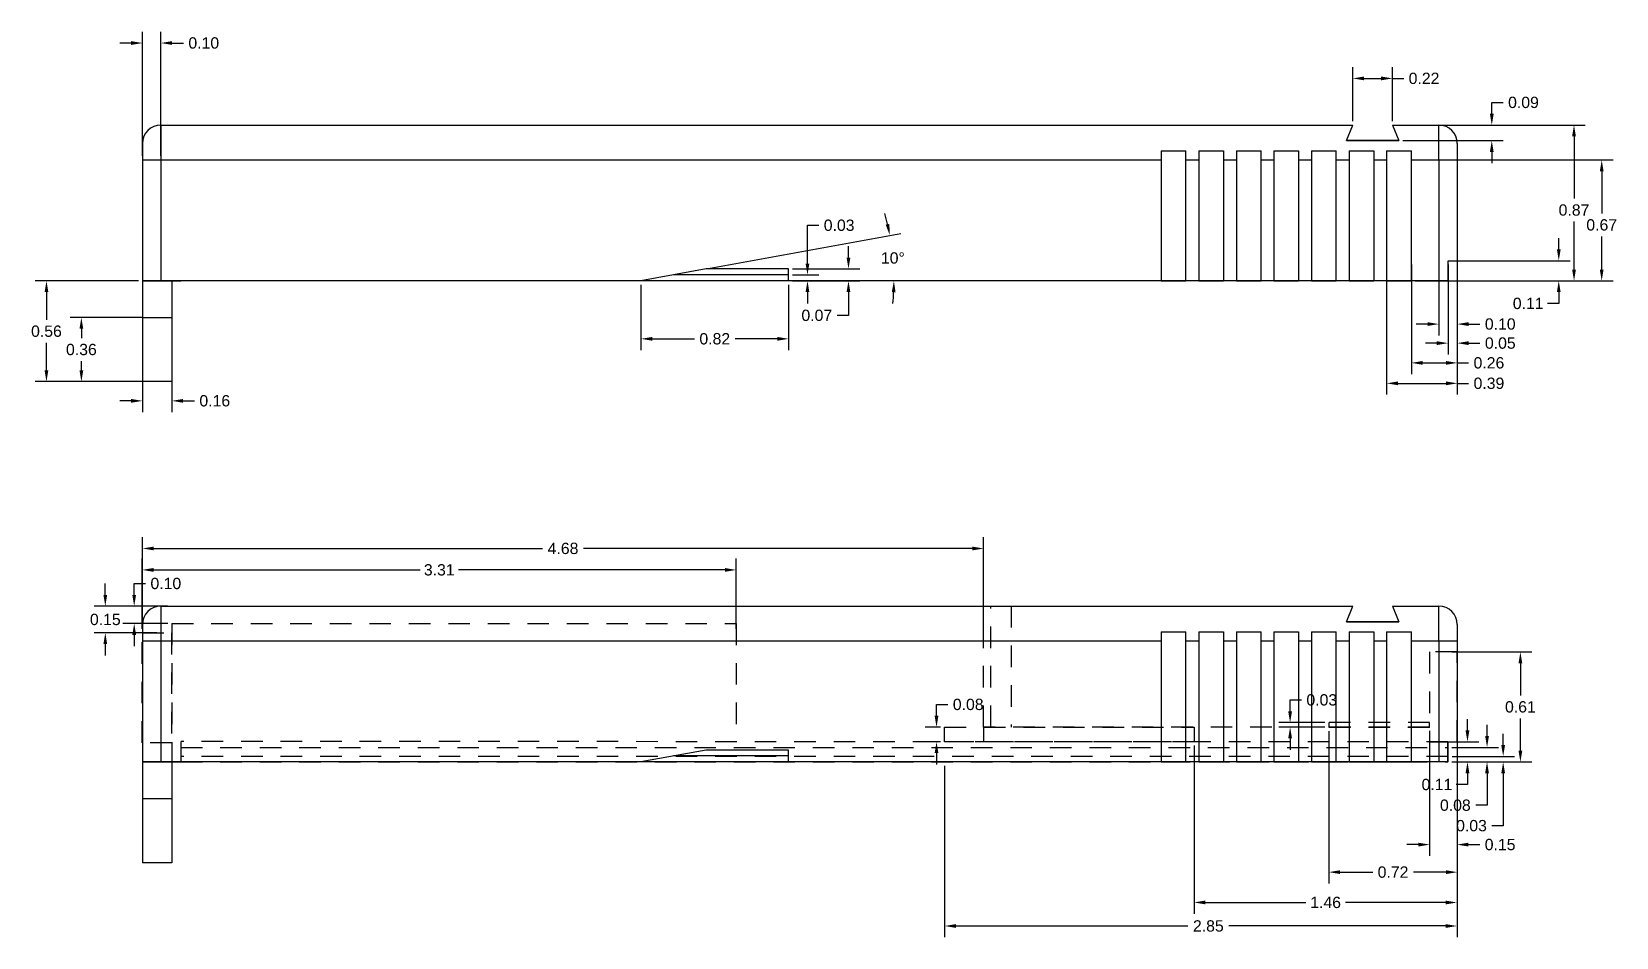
# Model space of a CAD drawing. Header units: inches. Extents: x 6.1 to 73.5, y 2.5 to 22.
# Drawn here: x 11.24 to 20.06, y 12.4 to 17.44 of the extents above; entities that cross this region are included whole.
import ezdxf

# ---------------------------------------------------------------- set-up
doc = ezdxf.new("R2010")
doc.units = ezdxf.units.IN
doc.header["$MEASUREMENT"] = 0
doc.linetypes.add('ACAD_ISO02W100', pattern=[15, 12, -3])
doc.layers.add('AlteFeteNevizibile', color=211, linetype='ACAD_ISO02W100')
doc.layers.add('InteriorComponenta', color=110, linetype='ACAD_ISO02W100')
doc.layers.add('Dimensiuni', color=4, linetype='Continuous', transparency=0.6)
doc.layers.add('ExteriorComponenta', color=1, linetype='Continuous', lineweight=25)
doc.styles.get("Standard").update_dxf_attribs({"font": 'arial.ttf'})
doc.dimstyles.get("Standard").update_dxf_attribs({"dimscale": 0.35, "dimtxt": 0.18, "dimasz": 0.18, "dimexe": 0.18, "dimexo": 0.0625, "dimgap": 0.09, "dimtad": 0, "dimtih": 1, "dimtoh": 1, "dimzin": 0, "dimdsep": 46, "dimtxsty": 'Standard', "dimcen": 0.09, "dimadec": 0, "dimazin": 0, "dimtfac": 1, "dimtofl": 0, "dimtmove": 0, "dimatfit": 3, "dimfxl": 1, "dimtolj": 1, "dimtzin": 0, "dimarcsym": 0})

# ---------------------------------------------------------------- blocks, each defined once
blk = doc.blocks.new('*D2')
at = {"layer": 'Dimensiuni', "color": 0, "lineweight": -2, "transparency": 16777216}
for p, q in [((19.0951, 16.9177), (19.8883, 16.9177)), ((19.8253, 16.8547), (19.8253, 16.5081)), ((19.8253, 16.1134), (19.8253, 16.3808)), ((19.0951, 16.0504), (19.8883, 16.0504))]:
    blk.add_line(p, q, dxfattribs=at)
at = {"layer": 'Dimensiuni', "color": 0, "transparency": 16777216}
for points in [[(19.8148, 16.8547), (19.8358, 16.8547), (19.8253, 16.9177)], [(19.8148, 16.1134), (19.8358, 16.1134), (19.8253, 16.0504)]]:
    blk.add_solid(points, dxfattribs=at)
at = {"layer": 'Dimensiuni', "color": 0, "transparency": 16777216, "insert": (19.8253, 16.4445), "char_height": 0.063, "attachment_point": 5}
blk.add_mtext('\\A1;0.87', dxfattribs=at)
blk = doc.blocks.new('*D3')
at = {"layer": 'Dimensiuni', "color": 0, "lineweight": -2, "transparency": 16777216}
for p, q in [((19.7404, 16.2256), (19.7404, 16.2886)), ((19.1461, 16.1626), (19.8034, 16.1626)), ((19.1242, 16.0504), (19.8034, 16.0504)), ((19.7404, 15.9874), (19.7404, 15.9244)), ((19.7404, 15.9244), (19.6774, 15.9244))]:
    blk.add_line(p, q, dxfattribs=at)
at = {"layer": 'Dimensiuni', "color": 0, "transparency": 16777216}
for points in [[(19.7299, 16.2256), (19.7509, 16.2256), (19.7404, 16.1626)], [(19.7299, 15.9874), (19.7509, 15.9874), (19.7404, 16.0504)]]:
    blk.add_solid(points, dxfattribs=at)
at = {"layer": 'Dimensiuni', "color": 0, "transparency": 16777216, "insert": (19.5701, 15.9244), "char_height": 0.063, "attachment_point": 5}
blk.add_mtext('\\A1;0.11', dxfattribs=at)
blk = doc.blocks.new('*D4')
at = {"layer": 'Dimensiuni', "color": 0, "lineweight": -2, "transparency": 16777216}
for p, q in [((18.5937, 16.9396), (18.5937, 17.2405)), ((18.8142, 16.9396), (18.8142, 17.2405)), ((18.6567, 17.1775), (18.7512, 17.1775)), ((18.8142, 17.1775), (18.8772, 17.1775))]:
    blk.add_line(p, q, dxfattribs=at)
at = {"layer": 'Dimensiuni', "color": 0, "transparency": 16777216}
for points in [[(18.6567, 17.188), (18.6567, 17.167), (18.5937, 17.1775)], [(18.7512, 17.188), (18.7512, 17.167), (18.8142, 17.1775)]]:
    blk.add_solid(points, dxfattribs=at)
at = {"layer": 'Dimensiuni', "color": 0, "transparency": 16777216, "insert": (18.9902, 17.1775), "char_height": 0.063, "attachment_point": 5}
blk.add_mtext('\\A1;0.22', dxfattribs=at)
blk = doc.blocks.new('*D5')
at = {"layer": 'Dimensiuni', "color": 0, "lineweight": -2, "transparency": 16777216}
for p, q in [((11.8319, 16.0504), (11.2561, 16.0504)), ((11.3191, 15.9874), (11.3191, 15.8334)), ((11.3191, 15.5521), (11.3191, 15.7061)), ((11.8319, 15.4891), (11.2561, 15.4891))]:
    blk.add_line(p, q, dxfattribs=at)
at = {"layer": 'Dimensiuni', "color": 0, "transparency": 16777216}
for points in [[(11.3086, 15.9874), (11.3296, 15.9874), (11.3191, 16.0504)], [(11.3086, 15.5521), (11.3296, 15.5521), (11.3191, 15.4891)]]:
    blk.add_solid(points, dxfattribs=at)
at = {"layer": 'Dimensiuni', "color": 0, "transparency": 16777216, "insert": (11.3191, 15.7697), "char_height": 0.063, "attachment_point": 5}
blk.add_mtext('\\A1;0.56', dxfattribs=at)
blk = doc.blocks.new('*D6')
at = {"layer": 'Dimensiuni', "color": 0, "lineweight": -2, "transparency": 16777216}
for p, q in [((11.8538, 15.8463), (11.4506, 15.8463)), ((11.5136, 15.7833), (11.5136, 15.7314)), ((11.5136, 15.5521), (11.5136, 15.604)), ((11.8538, 15.4891), (11.4506, 15.4891))]:
    blk.add_line(p, q, dxfattribs=at)
at = {"layer": 'Dimensiuni', "color": 0, "transparency": 16777216}
for points in [[(11.5031, 15.7833), (11.5241, 15.7833), (11.5136, 15.8463)], [(11.5031, 15.5521), (11.5241, 15.5521), (11.5136, 15.4891)]]:
    blk.add_solid(points, dxfattribs=at)
at = {"layer": 'Dimensiuni', "color": 0, "transparency": 16777216, "insert": (11.5136, 15.6677), "char_height": 0.063, "attachment_point": 5}
blk.add_mtext('\\A1;0.36', dxfattribs=at)
blk = doc.blocks.new('*D7')
at = {"layer": 'Dimensiuni', "color": 0, "lineweight": -2, "transparency": 16777216}
for p, q in [((14.6296, 16.0285), (14.6296, 15.6645)), ((15.4518, 16.0285), (15.4518, 15.6645)), ((14.6926, 15.7275), (14.9277, 15.7275)), ((15.3888, 15.7275), (15.1537, 15.7275))]:
    blk.add_line(p, q, dxfattribs=at)
at = {"layer": 'Dimensiuni', "color": 0, "transparency": 16777216}
for points in [[(14.6926, 15.738), (14.6926, 15.717), (14.6296, 15.7275)], [(15.3888, 15.738), (15.3888, 15.717), (15.4518, 15.7275)]]:
    blk.add_solid(points, dxfattribs=at)
at = {"layer": 'Dimensiuni', "color": 0, "transparency": 16777216, "insert": (15.0407, 15.7275), "char_height": 0.063, "attachment_point": 5}
blk.add_mtext('\\A1;0.82', dxfattribs=at)
blk = doc.blocks.new('*D8')
at = {"layer": 'Dimensiuni', "color": 0, "lineweight": -2, "transparency": 16777216}
blk.add_line((15.0142, 16.1206), (16.0772, 16.3148), dxfattribs=at)
for start, end in [(12.91473, 15.47747), (354.87452, 357.43726)]:
    blk.add_arc((14.6296, 16.0504), 1.4086, start, end, dxfattribs=at)
at = {"layer": 'Dimensiuni', "color": 0, "transparency": 16777216}
for points in [[(16.0128, 16.3673), (15.9923, 16.3631), (16.0153, 16.3035)], [(16.0263, 15.9876), (16.0473, 15.9871), (16.0382, 16.0504)]]:
    blk.add_solid(points, dxfattribs=at)
at = {"layer": 'Dimensiuni', "color": 0, "transparency": 16777216, "insert": (16.0324, 16.1774), "char_height": 0.063, "attachment_point": 5}
blk.add_mtext('\\A1;10°', dxfattribs=at)
blk = doc.blocks.new('*D9')
at = {"layer": 'Dimensiuni', "color": 0, "lineweight": -2, "transparency": 16777216}
for p, q in [((15.7851, 16.1797), (15.7851, 16.2427)), ((15.4737, 16.1167), (15.8481, 16.1167)), ((15.4737, 16.0504), (15.8481, 16.0504)), ((15.7851, 15.9874), (15.7851, 15.8581)), ((15.7851, 15.8581), (15.7221, 15.8581))]:
    blk.add_line(p, q, dxfattribs=at)
at = {"layer": 'Dimensiuni', "color": 0, "transparency": 16777216}
for points in [[(15.7746, 16.1797), (15.7956, 16.1797), (15.7851, 16.1167)], [(15.7746, 15.9874), (15.7956, 15.9874), (15.7851, 16.0504)]]:
    blk.add_solid(points, dxfattribs=at)
at = {"layer": 'Dimensiuni', "color": 0, "transparency": 16777216, "insert": (15.6088, 15.8581), "char_height": 0.063, "attachment_point": 5}
blk.add_mtext('\\A1;0.07', dxfattribs=at)
blk = doc.blocks.new('*D10')
at = {"layer": 'Dimensiuni', "color": 0, "lineweight": -2, "transparency": 16777216}
for p, q in [((11.8538, 16.7457), (11.8538, 17.4377)), ((11.9559, 16.7457), (11.9559, 17.4377)), ((11.7908, 17.3747), (11.7278, 17.3747)), ((12.0189, 17.3747), (12.0819, 17.3747))]:
    blk.add_line(p, q, dxfattribs=at)
at = {"layer": 'Dimensiuni', "color": 0, "transparency": 16777216}
for points in [[(11.7908, 17.3852), (11.7908, 17.3642), (11.8538, 17.3747)], [(12.0189, 17.3852), (12.0189, 17.3642), (11.9559, 17.3747)]]:
    blk.add_solid(points, dxfattribs=at)
at = {"layer": 'Dimensiuni', "color": 0, "transparency": 16777216, "insert": (12.1951, 17.3747), "char_height": 0.063, "attachment_point": 5}
blk.add_mtext('\\A1;0.10', dxfattribs=at)
blk = doc.blocks.new('*D11')
at = {"layer": 'Dimensiuni', "color": 0, "lineweight": -2, "transparency": 16777216}
for p, q in [((18.9414, 16.7238), (20.0426, 16.7238)), ((19.9796, 16.6608), (19.9796, 16.4252)), ((19.9796, 16.1134), (19.9796, 16.2979)), ((18.9414, 16.0504), (20.0426, 16.0504))]:
    blk.add_line(p, q, dxfattribs=at)
at = {"layer": 'Dimensiuni', "color": 0, "transparency": 16777216}
for points in [[(19.9691, 16.6608), (19.9901, 16.6608), (19.9796, 16.7238)], [(19.9691, 16.1134), (19.9901, 16.1134), (19.9796, 16.0504)]]:
    blk.add_solid(points, dxfattribs=at)
at = {"layer": 'Dimensiuni', "color": 0, "transparency": 16777216, "insert": (19.9796, 16.3616), "char_height": 0.063, "attachment_point": 5}
blk.add_mtext('\\A1;0.67', dxfattribs=at)
blk = doc.blocks.new('*D30')
at = {"layer": 'Dimensiuni', "color": 0, "lineweight": -2, "ltscale": 0.01, "transparency": 16777216}
for p, q in [((19.1752, 16.1649), (19.1752, 15.7467)), ((19.0732, 16.1407), (19.0732, 15.7467)), ((19.0102, 15.8097), (18.9472, 15.8097)), ((19.2382, 15.8097), (19.3012, 15.8097))]:
    blk.add_line(p, q, dxfattribs=at)
at = {"layer": 'Dimensiuni', "color": 0, "ltscale": 0.01, "transparency": 16777216}
for points in [[(19.0102, 15.8202), (19.0102, 15.7992), (19.0732, 15.8097)], [(19.2382, 15.8202), (19.2382, 15.7992), (19.1752, 15.8097)]]:
    blk.add_solid(points, dxfattribs=at)
at = {"layer": 'Dimensiuni', "color": 0, "ltscale": 0.01, "transparency": 16777216, "insert": (19.4145, 15.8097), "char_height": 0.063, "attachment_point": 5}
blk.add_mtext('\\A1;0.10', dxfattribs=at)
blk = doc.blocks.new('*D31')
at = {"layer": 'Dimensiuni', "color": 0, "lineweight": -2, "ltscale": 0.01, "transparency": 16777216}
for p, q in [((19.1242, 16.1407), (19.1242, 15.6406)), ((19.1752, 16.1407), (19.1752, 15.6406)), ((19.0612, 15.7036), (18.9982, 15.7036)), ((19.2382, 15.7036), (19.3012, 15.7036))]:
    blk.add_line(p, q, dxfattribs=at)
at = {"layer": 'Dimensiuni', "color": 0, "ltscale": 0.01, "transparency": 16777216}
for points in [[(19.0612, 15.7141), (19.0612, 15.6931), (19.1242, 15.7036)], [(19.2382, 15.7141), (19.2382, 15.6931), (19.1752, 15.7036)]]:
    blk.add_solid(points, dxfattribs=at)
at = {"layer": 'Dimensiuni', "color": 0, "ltscale": 0.01, "transparency": 16777216, "insert": (19.4148, 15.7036), "char_height": 0.063, "attachment_point": 5}
blk.add_mtext('\\A1;0.05', dxfattribs=at)
blk = doc.blocks.new('*D32')
at = {"layer": 'Dimensiuni', "color": 0, "lineweight": -2, "ltscale": 0.01, "transparency": 16777216}
for p, q in [((18.9196, 16.1407), (18.9196, 15.5306)), ((19.1752, 16.1407), (19.1752, 15.5306)), ((18.9826, 15.5936), (19.1122, 15.5936)), ((19.1752, 15.5936), (19.2382, 15.5936))]:
    blk.add_line(p, q, dxfattribs=at)
at = {"layer": 'Dimensiuni', "color": 0, "ltscale": 0.01, "transparency": 16777216}
for points in [[(18.9826, 15.6041), (18.9826, 15.5831), (18.9196, 15.5936)], [(19.1122, 15.6041), (19.1122, 15.5831), (19.1752, 15.5936)]]:
    blk.add_solid(points, dxfattribs=at)
at = {"layer": 'Dimensiuni', "color": 0, "ltscale": 0.01, "transparency": 16777216, "insert": (19.3515, 15.5936), "char_height": 0.063, "attachment_point": 5}
blk.add_mtext('\\A1;0.26', dxfattribs=at)
blk = doc.blocks.new('*D33')
at = {"layer": 'Dimensiuni', "color": 0, "lineweight": -2, "ltscale": 0.01, "transparency": 16777216}
for p, q in [((18.7818, 16.1407), (18.7818, 15.4167)), ((19.1752, 16.1407), (19.1752, 15.4167)), ((18.8448, 15.4797), (19.1122, 15.4797)), ((19.1752, 15.4797), (19.2382, 15.4797))]:
    blk.add_line(p, q, dxfattribs=at)
at = {"layer": 'Dimensiuni', "color": 0, "ltscale": 0.01, "transparency": 16777216}
for points in [[(18.8448, 15.4902), (18.8448, 15.4692), (18.7818, 15.4797)], [(19.1122, 15.4902), (19.1122, 15.4692), (19.1752, 15.4797)]]:
    blk.add_solid(points, dxfattribs=at)
at = {"layer": 'Dimensiuni', "color": 0, "ltscale": 0.01, "transparency": 16777216, "insert": (19.3516, 15.4797), "char_height": 0.063, "attachment_point": 5}
blk.add_mtext('\\A1;0.39', dxfattribs=at)
blk = doc.blocks.new('*D34')
at = {"layer": 'Dimensiuni', "color": 0, "lineweight": -2, "ltscale": 0.01, "transparency": 16777216}
for p, q in [((15.5569, 16.1465), (15.5569, 16.3596)), ((15.5569, 16.3596), (15.6199, 16.3596)), ((15.4737, 16.0835), (15.6199, 16.0835)), ((15.4737, 16.0504), (15.6199, 16.0504)), ((15.5569, 15.9874), (15.5569, 15.9244))]:
    blk.add_line(p, q, dxfattribs=at)
at = {"layer": 'Dimensiuni', "color": 0, "ltscale": 0.01, "transparency": 16777216}
for points in [[(15.5464, 16.1465), (15.5674, 16.1465), (15.5569, 16.0835)], [(15.5464, 15.9874), (15.5674, 15.9874), (15.5569, 16.0504)]]:
    blk.add_solid(points, dxfattribs=at)
at = {"layer": 'Dimensiuni', "color": 0, "ltscale": 0.01, "transparency": 16777216, "insert": (15.7332, 16.3596), "char_height": 0.063, "attachment_point": 5}
blk.add_mtext('\\A1;0.03', dxfattribs=at)
blk = doc.blocks.new('*D35')
at = {"layer": 'Dimensiuni', "color": 0, "lineweight": -2, "ltscale": 0.01, "transparency": 16777216}
for p, q in [((11.8538, 15.4891), (11.8538, 15.3193)), ((12.0171, 15.4891), (12.0171, 15.3193)), ((11.7908, 15.3823), (11.7278, 15.3823)), ((12.0801, 15.3823), (12.1431, 15.3823))]:
    blk.add_line(p, q, dxfattribs=at)
at = {"layer": 'Dimensiuni', "color": 0, "ltscale": 0.01, "transparency": 16777216}
for points in [[(11.7908, 15.3928), (11.7908, 15.3718), (11.8538, 15.3823)], [(12.0801, 15.3928), (12.0801, 15.3718), (12.0171, 15.3823)]]:
    blk.add_solid(points, dxfattribs=at)
at = {"layer": 'Dimensiuni', "color": 0, "ltscale": 0.01, "transparency": 16777216, "insert": (12.2564, 15.3823), "char_height": 0.063, "attachment_point": 5}
blk.add_mtext('\\A1;0.16', dxfattribs=at)
blk = doc.blocks.new('*D36')
at = {"layer": 'Dimensiuni', "color": 0, "lineweight": -2, "ltscale": 0.01, "transparency": 16777216}
for p, q in [((19.3675, 16.9807), (19.3675, 17.0437)), ((19.3675, 17.0437), (19.4305, 17.0437)), ((18.875, 16.9177), (19.4305, 16.9177)), ((18.8725, 16.831), (19.4305, 16.831)), ((19.3675, 16.768), (19.3675, 16.705))]:
    blk.add_line(p, q, dxfattribs=at)
at = {"layer": 'Dimensiuni', "color": 0, "ltscale": 0.01, "transparency": 16777216}
for points in [[(19.357, 16.9807), (19.378, 16.9807), (19.3675, 16.9177)], [(19.357, 16.768), (19.378, 16.768), (19.3675, 16.831)]]:
    blk.add_solid(points, dxfattribs=at)
at = {"layer": 'Dimensiuni', "color": 0, "ltscale": 0.01, "transparency": 16777216, "insert": (19.5439, 17.0437), "char_height": 0.063, "attachment_point": 5}
blk.add_mtext('\\A1;0.09', dxfattribs=at)
blk = doc.blocks.new('*D37')
at = {"layer": 'Dimensiuni', "color": 0, "lineweight": -2, "ltscale": 0.01, "transparency": 16777216}
for p, q in [((11.6469, 14.3021), (11.6469, 14.3651)), ((11.934, 14.2391), (11.5839, 14.2391)), ((11.934, 14.0906), (11.5839, 14.0906)), ((11.6469, 14.0276), (11.6469, 13.9646))]:
    blk.add_line(p, q, dxfattribs=at)
at = {"layer": 'Dimensiuni', "color": 0, "ltscale": 0.01, "transparency": 16777216}
for points in [[(11.6364, 14.3021), (11.6574, 14.3021), (11.6469, 14.2391)], [(11.6364, 14.0276), (11.6574, 14.0276), (11.6469, 14.0906)]]:
    blk.add_solid(points, dxfattribs=at)
at = {"layer": 'Dimensiuni', "color": 0, "ltscale": 0.01, "transparency": 16777216, "insert": (11.6469, 14.1648), "char_height": 0.063, "attachment_point": 5}
blk.add_mtext('\\A1;0.15', dxfattribs=at)
blk = doc.blocks.new('*D47')
at = {"layer": 'Dimensiuni', "color": 0, "lineweight": -2, "ltscale": 0.01, "transparency": 16777216}
for p, q in [((19.4308, 13.4658), (19.4308, 13.5288)), ((19.1461, 13.4028), (19.4938, 13.4028)), ((19.1461, 13.3717), (19.4938, 13.3717)), ((19.4308, 13.3087), (19.4308, 13.0166)), ((19.4308, 13.0166), (19.3678, 13.0166))]:
    blk.add_line(p, q, dxfattribs=at)
at = {"layer": 'Dimensiuni', "color": 0, "ltscale": 0.01, "transparency": 16777216}
for points in [[(19.4203, 13.4658), (19.4413, 13.4658), (19.4308, 13.4028)], [(19.4203, 13.3087), (19.4413, 13.3087), (19.4308, 13.3717)]]:
    blk.add_solid(points, dxfattribs=at)
at = {"layer": 'Dimensiuni', "color": 0, "ltscale": 0.01, "transparency": 16777216, "insert": (19.2545, 13.0166), "char_height": 0.063, "attachment_point": 5}
blk.add_mtext('\\A1;0.03', dxfattribs=at)
blk = doc.blocks.new('*D48')
at = {"layer": 'Dimensiuni', "color": 0, "lineweight": -2, "ltscale": 0.01, "transparency": 16777216}
for p, q in [((19.341, 13.5159), (19.341, 13.5789)), ((19.1451, 13.4529), (19.404, 13.4529)), ((19.1451, 13.3717), (19.404, 13.3717)), ((19.341, 13.3087), (19.341, 13.1304)), ((19.341, 13.1304), (19.278, 13.1304))]:
    blk.add_line(p, q, dxfattribs=at)
at = {"layer": 'Dimensiuni', "color": 0, "ltscale": 0.01, "transparency": 16777216}
for points in [[(19.3305, 13.5159), (19.3515, 13.5159), (19.341, 13.4529)], [(19.3305, 13.3087), (19.3515, 13.3087), (19.341, 13.3717)]]:
    blk.add_solid(points, dxfattribs=at)
at = {"layer": 'Dimensiuni', "color": 0, "ltscale": 0.01, "transparency": 16777216, "insert": (19.1646, 13.1304), "char_height": 0.063, "attachment_point": 5}
blk.add_mtext('\\A1;0.08', dxfattribs=at)
blk = doc.blocks.new('*D49')
at = {"layer": 'Dimensiuni', "color": 0, "lineweight": -2, "ltscale": 0.01, "transparency": 16777216}
for p, q in [((19.2321, 13.547), (19.2321, 13.61)), ((19.1451, 13.484), (19.2951, 13.484)), ((19.1451, 13.3717), (19.2951, 13.3717)), ((19.2321, 13.2457), (19.1691, 13.2457)), ((19.2321, 13.3087), (19.2321, 13.2457))]:
    blk.add_line(p, q, dxfattribs=at)
at = {"layer": 'Dimensiuni', "color": 0, "ltscale": 0.01, "transparency": 16777216}
for points in [[(19.2216, 13.547), (19.2426, 13.547), (19.2321, 13.484)], [(19.2216, 13.3087), (19.2426, 13.3087), (19.2321, 13.3717)]]:
    blk.add_solid(points, dxfattribs=at)
at = {"layer": 'Dimensiuni', "color": 0, "ltscale": 0.01, "transparency": 16777216, "insert": (19.0619, 13.2457), "char_height": 0.063, "attachment_point": 5}
blk.add_mtext('\\A1;0.11', dxfattribs=at)
blk = doc.blocks.new('*D50')
at = {"layer": 'Dimensiuni', "color": 0, "lineweight": -2, "ltscale": 0.01, "transparency": 16777216}
for p, q in [((19.1451, 13.984), (19.5898, 13.984)), ((19.5268, 13.921), (19.5268, 13.7415)), ((19.5268, 13.4347), (19.5268, 13.6142)), ((19.1451, 13.3717), (19.5898, 13.3717))]:
    blk.add_line(p, q, dxfattribs=at)
at = {"layer": 'Dimensiuni', "color": 0, "ltscale": 0.01, "transparency": 16777216}
for points in [[(19.5163, 13.921), (19.5373, 13.921), (19.5268, 13.984)], [(19.5163, 13.4347), (19.5373, 13.4347), (19.5268, 13.3717)]]:
    blk.add_solid(points, dxfattribs=at)
at = {"layer": 'Dimensiuni', "color": 0, "ltscale": 0.01, "transparency": 16777216, "insert": (19.5268, 13.6779), "char_height": 0.063, "attachment_point": 5}
blk.add_mtext('\\A1;0.61', dxfattribs=at)
blk = doc.blocks.new('*D51')
at = {"layer": 'Dimensiuni', "color": 0, "lineweight": -2, "ltscale": 0.01, "transparency": 16777216}
for p, q in [((19.0212, 13.5437), (19.0212, 12.8484)), ((19.1742, 13.5437), (19.1742, 12.8484)), ((18.9582, 12.9114), (18.8952, 12.9114)), ((19.2372, 12.9114), (19.3002, 12.9114))]:
    blk.add_line(p, q, dxfattribs=at)
at = {"layer": 'Dimensiuni', "color": 0, "ltscale": 0.01, "transparency": 16777216}
for points in [[(18.9582, 12.9219), (18.9582, 12.9009), (19.0212, 12.9114)], [(19.2372, 12.9219), (19.2372, 12.9009), (19.1742, 12.9114)]]:
    blk.add_solid(points, dxfattribs=at)
at = {"layer": 'Dimensiuni', "color": 0, "ltscale": 0.01, "transparency": 16777216, "insert": (19.4138, 12.9114), "char_height": 0.063, "attachment_point": 5}
blk.add_mtext('\\A1;0.15', dxfattribs=at)
blk = doc.blocks.new('*D52')
at = {"layer": 'Dimensiuni', "color": 0, "lineweight": -2, "ltscale": 0.01, "transparency": 16777216}
for p, q in [((18.46, 13.5437), (18.46, 12.695)), ((19.1753, 13.4621), (19.1753, 12.695)), ((18.523, 12.758), (18.7046, 12.758)), ((19.1123, 12.758), (18.9306, 12.758))]:
    blk.add_line(p, q, dxfattribs=at)
at = {"layer": 'Dimensiuni', "color": 0, "ltscale": 0.01, "transparency": 16777216}
for points in [[(18.523, 12.7685), (18.523, 12.7475), (18.46, 12.758)], [(19.1123, 12.7685), (19.1123, 12.7475), (19.1753, 12.758)]]:
    blk.add_solid(points, dxfattribs=at)
at = {"layer": 'Dimensiuni', "color": 0, "ltscale": 0.01, "transparency": 16777216, "insert": (18.8176, 12.758), "char_height": 0.063, "attachment_point": 5}
blk.add_mtext('\\A1;0.72', dxfattribs=at)
blk = doc.blocks.new('*D53')
at = {"layer": 'Dimensiuni', "color": 0, "lineweight": -2, "ltscale": 0.01, "transparency": 16777216}
for p, q in [((17.7099, 13.4623), (17.7098, 12.5263)), ((19.1742, 13.4621), (19.1741, 12.5261)), ((17.7728, 12.5893), (18.3316, 12.5892)), ((19.1111, 12.5891), (18.5523, 12.5892))]:
    blk.add_line(p, q, dxfattribs=at)
at = {"layer": 'Dimensiuni', "color": 0, "ltscale": 0.01, "transparency": 16777216}
for points in [[(17.7728, 12.5998), (17.7728, 12.5788), (17.7098, 12.5893)], [(19.1111, 12.5996), (19.1111, 12.5786), (19.1741, 12.5891)]]:
    blk.add_solid(points, dxfattribs=at)
at = {"layer": 'Dimensiuni', "color": 0, "ltscale": 0.01, "transparency": 16777216, "insert": (18.442, 12.5892), "char_height": 0.063, "attachment_point": 5}
blk.add_mtext('\\A1;1.46', dxfattribs=at)
blk = doc.blocks.new('*D54')
at = {"layer": 'Dimensiuni', "color": 0, "lineweight": -2, "ltscale": 0.01, "transparency": 16777216}
for p, q in [((16.3203, 13.3499), (16.3203, 12.3952)), ((19.1742, 13.3499), (19.1742, 12.3952)), ((16.3833, 12.4582), (17.6749, 12.4582)), ((19.1112, 12.4582), (17.9031, 12.4582))]:
    blk.add_line(p, q, dxfattribs=at)
at = {"layer": 'Dimensiuni', "color": 0, "ltscale": 0.01, "transparency": 16777216}
for points in [[(16.3833, 12.4687), (16.3833, 12.4477), (16.3203, 12.4582)], [(19.1112, 12.4687), (19.1112, 12.4477), (19.1742, 12.4582)]]:
    blk.add_solid(points, dxfattribs=at)
at = {"layer": 'Dimensiuni', "color": 0, "ltscale": 0.01, "transparency": 16777216, "insert": (17.789, 12.4582), "char_height": 0.063, "attachment_point": 5}
blk.add_mtext('\\A1;2.85', dxfattribs=at)
blk = doc.blocks.new('*D55')
at = {"layer": 'Dimensiuni', "color": 0, "lineweight": -2, "ltscale": 0.01, "transparency": 16777216}
for p, q in [((16.2755, 13.6286), (16.2755, 13.6916)), ((16.2755, 13.6916), (16.3385, 13.6916)), ((16.2984, 13.5656), (16.2125, 13.5656)), ((16.2984, 13.4843), (16.2125, 13.4843)), ((16.2755, 13.4213), (16.2755, 13.3583))]:
    blk.add_line(p, q, dxfattribs=at)
at = {"layer": 'Dimensiuni', "color": 0, "ltscale": 0.01, "transparency": 16777216}
for points in [[(16.265, 13.6286), (16.286, 13.6286), (16.2755, 13.5656)], [(16.265, 13.4213), (16.286, 13.4213), (16.2755, 13.4843)]]:
    blk.add_solid(points, dxfattribs=at)
at = {"layer": 'Dimensiuni', "color": 0, "ltscale": 0.01, "transparency": 16777216, "insert": (16.4519, 13.6916), "char_height": 0.063, "attachment_point": 5}
blk.add_mtext('\\A1;0.08', dxfattribs=at)
blk = doc.blocks.new('*D56')
at = {"layer": 'Dimensiuni', "color": 0, "lineweight": -2, "ltscale": 0.01, "transparency": 16777216}
for p, q in [((18.2444, 13.6539), (18.2444, 13.7169)), ((18.2444, 13.7169), (18.3074, 13.7169)), ((18.4381, 13.5909), (18.1814, 13.5909)), ((18.4381, 13.5656), (18.1814, 13.5656)), ((18.2444, 13.5026), (18.2444, 13.4396))]:
    blk.add_line(p, q, dxfattribs=at)
at = {"layer": 'Dimensiuni', "color": 0, "ltscale": 0.01, "transparency": 16777216}
for points in [[(18.2339, 13.6539), (18.2549, 13.6539), (18.2444, 13.5909)], [(18.2339, 13.5026), (18.2549, 13.5026), (18.2444, 13.5656)]]:
    blk.add_solid(points, dxfattribs=at)
at = {"layer": 'Dimensiuni', "color": 0, "ltscale": 0.01, "transparency": 16777216, "insert": (18.4208, 13.7169), "char_height": 0.063, "attachment_point": 5}
blk.add_mtext('\\A1;0.03', dxfattribs=at)
blk = doc.blocks.new('*D57')
at = {"layer": 'Dimensiuni', "color": 0, "lineweight": -2, "ltscale": 0.01, "transparency": 16777216}
for p, q in [((11.8077, 14.3021), (11.8077, 14.3651)), ((11.8077, 14.3651), (11.8707, 14.3651)), ((11.9952, 14.2391), (11.7447, 14.2391)), ((11.9952, 14.1421), (11.7447, 14.1421)), ((11.8077, 14.0791), (11.8077, 14.0161))]:
    blk.add_line(p, q, dxfattribs=at)
at = {"layer": 'Dimensiuni', "color": 0, "ltscale": 0.01, "transparency": 16777216}
for points in [[(11.7972, 14.3021), (11.8182, 14.3021), (11.8077, 14.2391)], [(11.7972, 14.0791), (11.8182, 14.0791), (11.8077, 14.1421)]]:
    blk.add_solid(points, dxfattribs=at)
at = {"layer": 'Dimensiuni', "color": 0, "ltscale": 0.01, "transparency": 16777216, "insert": (11.9839, 14.3651), "char_height": 0.063, "attachment_point": 5}
blk.add_mtext('\\A1;0.10', dxfattribs=at)
blk = doc.blocks.new('*D58')
at = {"layer": 'Dimensiuni', "color": 0, "lineweight": -2, "ltscale": 0.01, "transparency": 16777216}
for p, q in [((11.8528, 14.1124), (11.8528, 14.5039)), ((15.1599, 14.1124), (15.1599, 14.5039)), ((11.9158, 14.4409), (13.3992, 14.4409)), ((15.0969, 14.4409), (13.6136, 14.4409))]:
    blk.add_line(p, q, dxfattribs=at)
at = {"layer": 'Dimensiuni', "color": 0, "ltscale": 0.01, "transparency": 16777216}
for points in [[(11.9158, 14.4514), (11.9158, 14.4304), (11.8528, 14.4409)], [(15.0969, 14.4514), (15.0969, 14.4304), (15.1599, 14.4409)]]:
    blk.add_solid(points, dxfattribs=at)
at = {"layer": 'Dimensiuni', "color": 0, "ltscale": 0.01, "transparency": 16777216, "insert": (13.5064, 14.4409), "char_height": 0.063, "attachment_point": 5}
blk.add_mtext('\\A1;3.31', dxfattribs=at)
blk = doc.blocks.new('*D59')
at = {"layer": 'Dimensiuni', "color": 0, "lineweight": -2, "ltscale": 0.01, "transparency": 16777216}
for p, q in [((11.8538, 14.1589), (11.8538, 14.6232)), ((11.9168, 14.5602), (14.081, 14.5602)), ((16.4745, 14.5602), (14.3103, 14.5602)), ((16.5375, 14.1589), (16.5375, 14.6232))]:
    blk.add_line(p, q, dxfattribs=at)
at = {"layer": 'Dimensiuni', "color": 0, "ltscale": 0.01, "transparency": 16777216}
for points in [[(11.9168, 14.5707), (11.9168, 14.5497), (11.8538, 14.5602)], [(16.4745, 14.5707), (16.4745, 14.5497), (16.5375, 14.5602)]]:
    blk.add_solid(points, dxfattribs=at)
at = {"layer": 'Dimensiuni', "color": 0, "ltscale": 0.01, "transparency": 16777216, "insert": (14.1957, 14.5602), "char_height": 0.063, "attachment_point": 5}
blk.add_mtext('\\A1;4.68', dxfattribs=at)
blk = doc.blocks.new('schita_manson')
at = {"layer": 'AlteFeteNevizibile', "ltscale": 0.01}
for p, q in [((19.1742, 13.984), (19.0212, 13.984)), ((19.0212, 13.984), (19.0212, 13.484)), ((19.1742, 13.484), (19.1742, 13.984)), ((19.0212, 13.484), (19.1742, 13.484))]:
    blk.add_line(p, q, dxfattribs=at)
for points in [[(11.8528, 14.0906), (12.0161, 14.0906), (12.0161, 13.4783), (11.8528, 13.4783), (11.8528, 14.0906)], [(17.71, 13.5656), (17.71, 13.4842), (16.3203, 13.4842), (16.3203, 13.5656), (17.71, 13.5654)], [(12.0671, 13.484), (12.0671, 13.3717), (19.1232, 13.3717), (19.1232, 13.484), (12.0671, 13.4849)], [(19.1232, 13.4028), (12.0671, 13.4028)]]:
    blk.add_lwpolyline(points, dxfattribs=at)
at = {"layer": 'AlteFeteNevizibile', "ltscale": 0.01, "elevation": 0.0011}
blk.add_lwpolyline([(12.0671, 13.4529), (19.1232, 13.4529)], dxfattribs=at)
at = {"layer": 'Dimensiuni', "ltscale": 0.01}
for p, q in [((12.0171, 16.0504), (12.0671, 16.0504)), ((12.0171, 13.3717), (12.0671, 13.3717))]:
    blk.add_line(p, q, dxfattribs=at)
at = {"layer": 'ExteriorComponenta'}
for p, q in [((11.9559, 16.9177), (18.5937, 16.9177)), ((11.9559, 16.9177), (11.9559, 16.0504)), ((18.8142, 16.9177), (19.0732, 16.9177)), ((19.0732, 16.7238), (19.0732, 16.9177)), ((11.8538, 16.8157), (11.8538, 16.0504)), ((17.5267, 16.7748), (17.6644, 16.7748)), ((17.5267, 16.7748), (17.5267, 16.0504)), ((17.6644, 16.0504), (17.6644, 16.7748)), ((17.7359, 16.7748), (17.8736, 16.7748)), ((17.7359, 16.7748), (17.7359, 16.0504)), ((17.8736, 16.7748), (17.8736, 16.0504)), ((17.9451, 16.7748), (18.0828, 16.7748)), ((17.9451, 16.7748), (17.9451, 16.0504)), ((18.0828, 16.0504), (18.0828, 16.7748)), ((18.1542, 16.7748), (18.292, 16.7748)), ((18.1542, 16.7748), (18.1542, 16.0504)), ((18.292, 16.7748), (18.292, 16.0504)), ((18.3634, 16.7748), (18.5012, 16.7748)), ((18.3634, 16.7748), (18.3634, 16.0504)), ((18.5012, 16.0504), (18.5012, 16.7748)), ((18.5726, 16.7748), (18.7104, 16.7748)), ((18.5726, 16.7748), (18.5726, 16.0504)), ((18.7104, 16.7748), (18.7104, 16.0504)), ((18.7818, 16.7748), (18.9196, 16.7748)), ((18.7818, 16.7748), (18.7818, 16.0504)), ((18.9196, 16.0504), (18.9196, 16.7748)), ((19.1752, 16.8157), (19.1752, 16.1626)), ((11.8538, 16.7238), (17.5267, 16.7238)), ((17.6644, 16.7238), (17.7359, 16.7238)), ((17.8736, 16.7238), (17.9451, 16.7238)), ((18.0828, 16.7238), (18.1542, 16.7238)), ((18.292, 16.7238), (18.3634, 16.7238)), ((18.5012, 16.7238), (18.5726, 16.7238)), ((18.7104, 16.7238), (18.7818, 16.7238)), ((18.9196, 16.7238), (19.1752, 16.7238)), ((19.0732, 16.7238), (19.0732, 16.0504)), ((19.1242, 16.0504), (19.1242, 16.1626)), ((19.1242, 16.1626), (19.1752, 16.1626)), ((14.9927, 16.1167), (14.6296, 16.0504)), ((15.4518, 16.0835), (14.8111, 16.0835)), ((15.4518, 16.1167), (14.9927, 16.1167)), ((15.4518, 16.0504), (15.4518, 16.1167)), ((19.1242, 16.0504), (19.1242, 16.1473)), ((19.1242, 16.0504), (11.8538, 16.0504)), ((11.8538, 16.0504), (12.0171, 16.0504)), ((11.8538, 16.0504), (11.8538, 15.4891)), ((12.0171, 16.0504), (12.0171, 15.4891)), ((17.5267, 16.0504), (17.6644, 16.0504)), ((17.7359, 16.0504), (17.8736, 16.0504)), ((17.9451, 16.0504), (18.0828, 16.0504)), ((18.1542, 16.0504), (18.292, 16.0504)), ((18.3634, 16.0504), (18.5012, 16.0504)), ((18.5726, 16.0504), (18.7104, 16.0504)), ((18.7818, 16.0504), (18.9196, 16.0504)), ((11.8538, 15.8463), (12.0171, 15.8463)), ((12.0171, 15.4891), (11.8538, 15.4891)), ((11.9559, 14.2391), (18.5937, 14.2391)), ((11.9559, 14.2391), (11.9559, 13.3717)), ((18.8142, 14.2391), (19.0732, 14.2391)), ((19.0732, 14.0452), (19.0732, 14.2391)), ((11.8538, 14.137), (11.8538, 13.3717)), ((19.1753, 14.137), (19.1753, 13.484)), ((11.8538, 14.0452), (17.5267, 14.0452)), ((17.5267, 14.0962), (17.6645, 14.0962)), ((17.5267, 14.0962), (17.5267, 13.3717)), ((17.6645, 13.3717), (17.6645, 14.0962)), ((17.6645, 14.0452), (17.7359, 14.0452)), ((17.7359, 14.0962), (17.8736, 14.0962)), ((17.7359, 14.0962), (17.7359, 13.3717)), ((17.8736, 14.0962), (17.8736, 13.3717)), ((17.8736, 14.0452), (17.9451, 14.0452)), ((17.9451, 14.0962), (18.0828, 14.0962)), ((17.9451, 14.0962), (17.9451, 13.3717)), ((18.0828, 13.3717), (18.0828, 14.0962)), ((18.0828, 14.0452), (18.1543, 14.0452)), ((18.1543, 14.0962), (18.292, 14.0962)), ((18.1543, 14.0962), (18.1543, 13.3717)), ((18.292, 14.0962), (18.292, 13.3717)), ((18.292, 14.0452), (18.3634, 14.0452)), ((18.3634, 14.0962), (18.5012, 14.0962)), ((18.3634, 14.0962), (18.3634, 13.3717)), ((18.5012, 13.3717), (18.5012, 14.0962)), ((18.5012, 14.0452), (18.5726, 14.0452)), ((18.5726, 14.0962), (18.7104, 14.0962)), ((18.5726, 14.0962), (18.5726, 13.3717)), ((18.7104, 14.0962), (18.7104, 13.3717)), ((18.7104, 14.0452), (18.7818, 14.0452)), ((18.7818, 14.0962), (18.9196, 14.0962)), ((18.7818, 14.0962), (18.7818, 13.3717)), ((18.9196, 13.3717), (18.9196, 14.0962)), ((18.9196, 14.0452), (19.1753, 14.0452)), ((19.0732, 14.0452), (19.0732, 13.3717)), ((14.9927, 13.4381), (14.6296, 13.3717)), ((15.4519, 13.4381), (14.9927, 13.4381)), ((15.4519, 13.3717), (15.4519, 13.4381)), ((19.1242, 13.3717), (19.1242, 13.484)), ((19.1242, 13.484), (19.1753, 13.484)), ((19.1242, 13.3717), (19.1242, 13.4687)), ((19.1242, 13.3717), (11.8538, 13.3717)), ((11.8538, 13.3717), (12.0171, 13.3717)), ((11.8538, 13.3717), (11.8538, 12.8105)), ((12.0171, 13.3717), (12.0171, 12.8105)), ((15.4519, 13.4049), (14.8111, 13.4049)), ((17.5267, 13.3717), (17.6645, 13.3717)), ((17.7359, 13.3717), (17.8736, 13.3717)), ((17.9451, 13.3717), (18.0828, 13.3717)), ((18.1543, 13.3717), (18.292, 13.3717)), ((18.3634, 13.3717), (18.5012, 13.3717)), ((18.5726, 13.3717), (18.7104, 13.3717)), ((18.7818, 13.3717), (18.9196, 13.3717)), ((11.8538, 13.1677), (12.0171, 13.1677)), ((12.0171, 12.8105), (11.8538, 12.8105))]:
    blk.add_line(p, q, dxfattribs=at)
at = {"layer": 'ExteriorComponenta', "ltscale": 0.01}
for p, q in [((18.5577, 16.831), (18.5937, 16.9177)), ((18.8142, 16.9177), (18.8507, 16.831)), ((18.8507, 16.831), (18.5577, 16.831)), ((18.5577, 16.831), (18.8507, 16.831)), ((18.5577, 14.1524), (18.5937, 14.2391)), ((18.8142, 14.2391), (18.8507, 14.1524)), ((18.8507, 14.1524), (18.5577, 14.1524)), ((18.5577, 14.1524), (18.8507, 14.1524))]:
    blk.add_line(p, q, dxfattribs=at)
at = {"layer": 'ExteriorComponenta'}
for centre, start, end in [((11.9559, 16.8157), 90, 180), ((19.0732, 16.8157), 0, 90), ((11.9559, 14.137), 90, 180), ((19.0732, 14.137), 0, 90)]:
    blk.add_arc(centre, 0.102, start, end, dxfattribs=at)
at = {"layer": 'InteriorComponenta', "ltscale": 0.01}
for p, q in [((16.5375, 14.1425, 0), (16.5373, 14.2394, 0.0003)), ((16.5373, 14.2394, 0.0003), (16.6906, 14.2394, 0.004)), ((16.5783, 13.5659, 0), (16.5783, 14.2394, 0.0013)), ((16.6906, 14.2394, 0.004), (16.6905, 13.5659, 0)), ((12.0171, 14.1421), (12.0171, 13.3717)), ((12.0171, 14.1421), (15.1599, 14.1421)), ((15.1599, 14.1421), (15.1599, 13.484)), ((16.5375, 14.0608, 0), (16.5375, 14.1425, 0)), ((16.5375, 13.5659), (16.5375, 14.0608, 0)), ((19.0222, 13.5659, 0.0001), (16.5375, 13.5659)), ((16.5375, 13.5659), (16.5375, 13.4843))]:
    blk.add_line(p, q, dxfattribs=at)
blk.add_lwpolyline([(18.46, 13.5911), (18.46, 13.5656), (19.0212, 13.5656), (19.0212, 13.5911), (18.46, 13.5909)], dxfattribs=at)
at = {"layer": 'Dimensiuni'}
for base, p1, p2, picture, middle in [((11.9559, 17.3747), (11.8538, 16.7238), (11.9559, 16.7238), '*D10', (12.1951, 17.3747)), ((18.8142, 17.1775), (18.5937, 16.9177), (18.8142, 16.9177), '*D4', (18.9902, 17.1775)), ((15.4518, 15.7275), (14.6296, 16.0504), (15.4518, 16.0504), '*D7', (15.0407, 15.7275))]:
    dim = blk.add_linear_dim(base=base, p1=p1, p2=p2, dimstyle='Standard', dxfattribs=at)
    dim.commit()
    dim.dimension.update_dxf_attribs({"geometry": picture, "text_midpoint": middle})
at = {"layer": 'Dimensiuni', "ltscale": 0.01}
for base, p1, p2, picture, middle in [((19.3675, 16.9177), (18.8507, 16.831), (18.8531, 16.9177, 0.1108), '*D36', (19.5439, 17.0437)), ((11.8077, 14.2391), (12.0171, 14.1421, 0.1108), (12.0171, 14.2391, 0.1108), '*D57', (11.9839, 14.3651)), ((11.6469, 14.0906), (11.9559, 14.2391, 0.1108), (11.9559, 14.0906, 0.1108), '*D37', (11.6469, 14.1648)), ((19.5268, 13.984), (19.1232, 13.3717, 0.1108), (19.1232, 13.984, 0.1108), '*D50', (19.5268, 13.6779))]:
    dim = blk.add_linear_dim(base=base, p1=p1, p2=p2, angle=90, dimstyle='Standard', dxfattribs=at)
    dim.commit()
    dim.dimension.update_dxf_attribs({"geometry": picture, "text_midpoint": middle})
at = {"layer": 'Dimensiuni'}
for base, p1, p2, picture, middle in [((19.8253, 16.0504), (19.0732, 16.9177), (19.0732, 16.0504), '*D2', (19.8253, 16.4445)), ((19.9796, 16.0504), (18.9196, 16.7238, -0.5696), (18.9196, 16.0504), '*D11', (19.9796, 16.3616)), ((15.7851, 16.0504), (15.4518, 16.1167, 0.6262), (15.4518, 16.0504, 0.6262), '*D9', (15.6088, 15.8581)), ((11.3191, 15.4891), (11.8538, 16.0504), (11.8538, 15.4891), '*D5', (11.3191, 15.7697))]:
    dim = blk.add_linear_dim(base=base, p1=p1, p2=p2, angle=90, dimstyle='Standard', dxfattribs=at)
    dim.commit()
    dim.dimension.update_dxf_attribs({"geometry": picture, "text_midpoint": middle, "dimtype": 128})
dim = blk.add_angular_dim_2l(base=(16.0356, 16.1351), line1=((19.1242, 16.0504), (11.8538, 16.0504)), line2=((14.9927, 16.1167), (14.6296, 16.0504)), dimstyle='Standard', dxfattribs=at)
dim.commit()
dim.dimension.update_dxf_attribs({"geometry": '*D8', "text_midpoint": (16.0324, 16.1774)})
at = {"layer": 'Dimensiuni', "ltscale": 0.01}
for base, p1, p2, angle, picture, middle, dimtype in [((15.5569, 16.0835), (15.4518, 16.0504, 0.1108), (15.4518, 16.0835, 0.1108), 90, '*D34', (15.7332, 16.3596), 128), ((16.2755, 13.4843), (16.3203, 13.5656, 0.1108), (16.3203, 13.4843, 0.1108), 269.99292, '*D55', (16.4519, 13.6916), 129), ((18.2444, 13.5656), (18.46, 13.5909, 0.1108), (18.46, 13.5656, 0.1108), 90, '*D56', (18.4208, 13.7169), 128), ((19.2321, 13.484), (19.1232, 13.3717, 0.1108), (19.1232, 13.484, 0.1108), 90, '*D49', (19.0619, 13.2457), 128), ((19.341, 13.4529), (19.1232, 13.3717, 0.1108), (19.1232, 13.4529, 0.1119), 90, '*D48', (19.1646, 13.1304), 128), ((19.4308, 13.4028), (19.1242, 13.3717, 0.1108), (19.1242, 13.4028, 0.1108), 90, '*D47', (19.2545, 13.0166), 128), ((17.7098, 12.5893), (19.1742, 13.484, 0.1108), (17.71, 13.4842, 0.1108), 179.99292, '*D53', (18.442, 12.5892), 129), ((16.3203, 12.4582), (19.1742, 13.3717), (16.3203, 13.3717, 0.1108), 180, '*D54', (17.789, 12.4582), 129)]:
    dim = blk.add_linear_dim(base=base, p1=p1, p2=p2, angle=angle, dimstyle='Standard', dxfattribs=at)
    dim.commit()
    dim.dimension.update_dxf_attribs({"geometry": picture, "text_midpoint": middle, "dimtype": dimtype})
at = {"layer": 'Dimensiuni'}
for base, p1, p2, picture, middle in [((19.7404, 16.0504), (19.1242, 16.1626), (19.1023, 16.0504, 0.6262), '*D3', (19.5701, 15.9244)), ((11.5136, 15.4891), (11.8757, 15.8463, 0.6262), (11.8757, 15.4891), '*D6', (11.5136, 15.6677))]:
    dim = blk.add_linear_dim(base=base, p1=p1, p2=p2, angle=90, dimstyle='Standard', dxfattribs=at)
    dim.commit()
    dim.dimension.update_dxf_attribs({"geometry": picture, "text_midpoint": middle})
at = {"layer": 'Dimensiuni', "ltscale": 0.01}
for base, p1, p2, picture, middle in [((18.7818, 15.4797), (19.1752, 16.1626, 0.1108), (18.7818, 16.1626, 0.1108), '*D33', (19.3516, 15.4797)), ((18.9196, 15.5936), (19.1752, 16.1626, 0.1108), (18.9196, 16.1626, 0.1108), '*D32', (19.3515, 15.5936)), ((19.0732, 15.8097), (19.1752, 16.1867, 0.1108), (19.0732, 16.1626, 0.1108), '*D30', (19.4145, 15.8097)), ((19.1242, 15.7036), (19.1752, 16.1626, 0.1108), (19.1242, 16.1626, 0.1108), '*D31', (19.4148, 15.7036)), ((16.5375, 14.5602), (11.8538, 14.137, 0.1108), (16.5375, 14.137, 0.7689), '*D59', (14.1957, 14.5602)), ((15.1599, 14.4409), (11.8528, 14.0906, 0.1108), (15.1599, 14.0906, 0.1108), '*D58', (13.5064, 14.4409)), ((18.46, 12.758), (19.1753, 13.484, 0.1108), (18.46, 13.5656, 0.1108), '*D52', (18.8176, 12.758)), ((19.1742, 12.9114), (19.0212, 13.5656, 0.1108), (19.1742, 13.5656, 0.1108), '*D51', (19.4138, 12.9114))]:
    dim = blk.add_linear_dim(base=base, p1=p1, p2=p2, dimstyle='Standard', dxfattribs=at)
    dim.commit()
    dim.dimension.update_dxf_attribs({"geometry": picture, "text_midpoint": middle, "dimtype": 128})
dim = blk.add_linear_dim(base=(12.0171, 15.3823), p1=(11.8538, 15.511, 0.1108), p2=(12.0171, 15.511, 0.1108), dimstyle='Standard', dxfattribs=at)
dim.commit()
dim.dimension.update_dxf_attribs({"geometry": '*D35', "text_midpoint": (12.2564, 15.3823)})

msp = doc.modelspace()

# ---------------------------------------------------------------- block references
at = {"layer": 'Dimensiuni'}
msp.add_blockref('schita_manson', (0, 0), dxfattribs=at)

doc.saveas('drawing.dxf')
